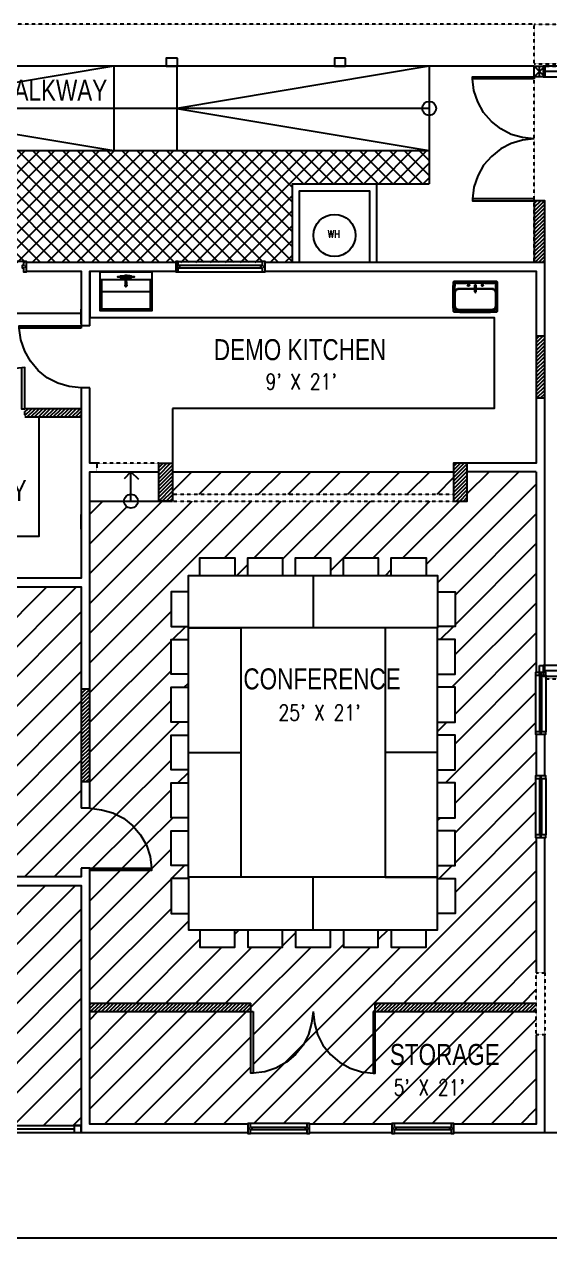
# Model space of a CAD drawing. Header units: inches. Extents: x -625442 to 34963, y -27993 to 66986.
# Drawn here: x 2699 to 2999, y 17850 to 18543 of the extents above; entities that cross this region are included whole.
import ezdxf

# ---------------------------------------------------------------- set-up
doc = ezdxf.new("R2010")
doc.units = ezdxf.units.IN
doc.header["$LTSCALE"] = 0.5
doc.header["$MEASUREMENT"] = 0
doc.linetypes.add('HIDDEN2', pattern=[0.1875, 0.125, -0.0625])
for name, color, linetype in [('0-TEXT', 30, 'Continuous'), ('A-ANNO-TEXT', 30, 'Continuous'), ('P-ABOVE', 201, 'HIDDEN2'), ('P-BELOW-LIGHT', 143, 'Continuous'), ('P-BELOW-MED', 145, 'Continuous'), ('P-CASEWORK', 140, 'Continuous'), ('P-DOOR', 51, 'Continuous'), ('P-FIXTURE', 63, 'Continuous'), ('P-FURNITURE', 201, 'Continuous'), ('P-RAILING', 60, 'Continuous'), ('P-WALL', 90, 'Continuous'), ('P-WINDOW', 213, 'Continuous')]:
    doc.layers.add(name, color=color, linetype=linetype)
doc.styles.add('1-4T', font='Zap601Rm.ttf', dxfattribs={"width": 0.8, "height": 12})
doc.styles.add('sapa notes', font='romans.shx', dxfattribs={"width": 0.8})
pattern_1 = [(45, (0, -1800), (-8.4852814, 8.4852814), [])]
pattern_2 = [(45, (0, -1800), (-1.06066017, 1.06066017), [])]

msp = doc.modelspace()

# ---------------------------------------------------------------- hatches: boundary and pattern name
at = {"layer": 'P-BELOW-LIGHT'}
h = msp.add_hatch(dxfattribs=at)
h.set_pattern_fill('ANSI37', color=256, scale=48)
h.set_pattern_definition([(45, (130.273, -1357.463), (-4.2426407, 4.2426407), []), (135, (130.273, -1357.463), (-4.2426407, -4.2426407), [])])
h.paths.add_polyline_path([(2851.69576, 18451.62307), (2929.69576, 18451.62307), (2929.69576, 18470.62307), (2426.76317, 18470.33417), (2426.76317, 18406.62307), (2589.15344, 18406.62307), (2589.15344, 18410.62307), (2594.04447, 18410.62307), (2594.04447, 18406.62307), (2851.69576, 18406.62307)])
at = {"layer": 'P-FURNITURE'}
h = msp.add_hatch(dxfattribs=at)
h.set_pattern_fill('ANSI31', color=256, scale=12)
h.set_pattern_definition(pattern_2)
h.paths.add_polyline_path([(2995.69576, 18441.80097), (2989.69576, 18441.80097), (2989.69576, 18406.62307), (2995.69576, 18406.62307)])
h.paths.add_polyline_path([(2995.69576, 18364.56022), (2990.80474, 18364.56022), (2990.80474, 18329.34481), (2995.69576, 18329.34481)])
h = msp.add_hatch(dxfattribs=at)
h.set_pattern_fill('ANSI31', color=256, scale=12)
h.set_pattern_definition(pattern_2)
h.paths.add_polyline_path([(2518.85643, 18401.73204), (2513.9654, 18401.73204), (2513.9654, 18370.42946), (2518.85643, 18370.42946)])
h.paths.add_polyline_path([(2518.85643, 18335.21405), (2513.9654, 18335.21405), (2513.9654, 18221.54654), (2594.04447, 18221.54654), (2594.04447, 18226.43756), (2518.85643, 18226.43756)])
h.paths.add_polyline_path([(2549.24873, 18323.21405), (2518.85643, 18323.21405), (2518.85643, 18318.32302), (2549.24873, 18318.32302)], flags=17)
h.paths.add_polyline_path([(2651.89343, 18323.21405), (2584.46414, 18323.21405), (2584.46414, 18318.32302), (2614.85643, 18318.32302), (2614.85643, 18226.43756), (2619.74746, 18226.43756), (2619.74746, 18318.32302), (2651.89343, 18318.32302)])
h.paths.add_polyline_path([(2731.18892, 18323.21405), (2699.04295, 18323.21405), (2699.04295, 18318.32302), (2731.18892, 18318.32302)])
h = msp.add_hatch(dxfattribs=at)
h.set_pattern_fill('ANSI31', color=256, scale=12)
h.set_pattern_definition(pattern_2)
h.paths.add_polyline_path([(2783.22947, 18292.17299), (2775.40382, 18292.17299), (2775.40382, 18270.45682), (2783.22947, 18270.45682)])
h.paths.add_polyline_path([(2951.48086, 18292.17299), (2943.65522, 18292.17299), (2943.65522, 18270.45682), (2951.48086, 18270.45682)])
h = msp.add_hatch(dxfattribs=at)
h.set_pattern_fill('ANSI31', color=256, scale=96)
h.set_pattern_definition(pattern_1)
h.paths.add_polyline_path([(2990.80474, 18287.28196), (2951.48086, 18287.28196), (2951.48086, 18270.45682), (2943.65522, 18270.45682), (2783.22947, 18270.45682), (2775.40382, 18270.45682), (2763.55689, 18270.45682, -1), (2755.55689, 18270.45682), (2736.07995, 18270.45682), (2736.07995, 18163.24547), (2736.07995, 18110.42236), (2736.07995, 18095.16235), (2742.73175, 18094.37978), (2749.18791, 18092.61901), (2755.25278, 18089.48876), (2760.5351, 18085.18465), (2765.03484, 18080.09798), (2768.36074, 18074.0331), (2770.51279, 18067.57695), (2771.29536, 18060.92515), (2771.29536, 18059.7513), (2736.07995, 18059.7513), (2736.07995, 18009.08024), (2736.07995, 17984.03412), (2828.03129, 17984.03412), (2828.03129, 17979.14309), (2829.20514, 17979.14309), (2829.20514, 17943.92768), (2835.85694, 17944.71025), (2842.3131, 17946.8623), (2848.37797, 17950.1882), (2853.46464, 17954.68794), (2857.76875, 17959.97026), (2860.89901, 17966.03513), (2862.65978, 17972.49129), (2863.44234, 17979.14309), (2864.22491, 17972.49129), (2865.98568, 17966.03513), (2869.11594, 17959.97026), (2873.42004, 17954.68794), (2878.50671, 17950.1882), (2884.57159, 17946.8623), (2891.02775, 17944.71025), (2897.67955, 17943.92768), (2897.67955, 17979.14309), (2898.85339, 17979.14309), (2898.85339, 17984.03412), (2990.80474, 17984.03412), (2990.80474, 18001.25459), (2990.80474, 18078.53285), (2990.41345, 18078.53285), (2990.41345, 18080.09798), (2990.41345, 18112.18313), (2990.41345, 18113.74826), (2990.80474, 18113.74826), (2990.80474, 18137.42084), (2990.41345, 18137.42084), (2990.41345, 18138.79033), (2990.41345, 18171.07112), (2990.41345, 18172.63625), (2990.80474, 18172.63625)])
h.paths.add_polyline_path([(2782.40895, 18218.78567), (2792.33141, 18218.78567), (2792.33141, 18228.11388), (2798.94638, 18228.11388), (2798.94638, 18238.03634), (2818.79129, 18238.03634), (2818.79129, 18228.11388), (2826.23313, 18228.11388), (2826.23313, 18238.03634), (2846.07805, 18238.03634), (2846.07805, 18228.11388), (2853.51989, 18228.11388), (2853.51989, 18238.03634), (2873.3648, 18238.03634), (2873.3648, 18228.11388), (2880.80664, 18228.11388), (2880.80664, 18238.03634), (2900.65155, 18238.03634), (2900.65155, 18228.11388), (2908.0934, 18228.11388), (2908.0934, 18238.03634), (2927.93831, 18238.03634), (2927.93831, 18228.11388), (2934.55328, 18228.11388), (2934.55328, 18218.78567), (2944.47574, 18218.78567), (2944.47574, 18198.94075), (2934.55328, 18198.94075), (2934.55328, 18198.11388), (2934.55328, 18191.49891), (2944.47574, 18191.49891), (2944.47574, 18171.654), (2934.55328, 18171.654), (2934.55328, 18164.21216), (2944.47574, 18164.21216), (2944.47574, 18144.36725), (2934.55328, 18144.36725), (2934.55328, 18136.9254), (2944.47574, 18136.9254), (2944.47574, 18117.08049), (2934.55328, 18117.08049), (2934.55328, 18109.63865), (2944.47574, 18109.63865), (2944.47574, 18089.79374), (2934.55328, 18089.79374), (2934.55328, 18082.35189), (2944.47574, 18082.35189), (2944.47574, 18062.50698), (2934.55328, 18062.50698), (2934.55328, 18055.89201), (2934.55328, 18055.06514), (2944.47574, 18055.06514), (2944.47574, 18035.22023), (2934.55328, 18035.22023), (2934.55328, 18025.89201), (2927.93831, 18025.89201), (2927.93831, 18015.96956), (2908.0934, 18015.96956), (2908.0934, 18025.89201), (2900.65155, 18025.89201), (2900.65155, 18015.96956), (2880.80664, 18015.96956), (2880.80664, 18025.89201), (2873.3648, 18025.89201), (2873.3648, 18015.96956), (2853.51989, 18015.96956), (2853.51989, 18025.89201), (2846.07805, 18025.89201), (2846.07805, 18015.96956), (2826.23313, 18015.96956), (2826.23313, 18025.89201), (2818.79129, 18025.89201), (2818.79129, 18015.96956), (2798.94638, 18015.96956), (2798.94638, 18025.89201), (2792.33141, 18025.89201), (2792.33141, 18035.22023), (2782.40895, 18035.22023), (2782.40895, 18055.06514), (2792.33141, 18055.06514), (2792.33141, 18055.89201), (2792.33141, 18062.50698), (2782.40895, 18062.50698), (2782.40895, 18082.35189), (2792.33141, 18082.35189), (2792.33141, 18089.79374), (2782.40895, 18089.79374), (2782.40895, 18109.63865), (2792.33141, 18109.63865), (2792.33141, 18117.08049), (2782.40895, 18117.08049), (2782.40895, 18136.9254), (2792.33141, 18136.9254), (2792.33141, 18144.36725), (2782.40895, 18144.36725), (2782.40895, 18164.21216), (2792.33141, 18164.21216), (2792.33141, 18171.654), (2782.40895, 18171.654), (2782.40895, 18191.49891), (2792.33141, 18191.49891), (2792.33141, 18198.11388), (2792.33141, 18198.94075), (2782.40895, 18198.94075)], flags=16)
h.paths.add_polyline_path([(2828.03129, 17979.14309), (2736.07995, 17979.14309), (2736.07995, 17914.97685), (2826.27052, 17914.97685), (2826.27052, 17915.36813), (2827.83565, 17915.36813), (2859.9208, 17915.36813), (2861.48593, 17915.36813), (2861.48593, 17914.97685), (2908.43981, 17914.97685), (2908.43981, 17915.36813), (2910.00494, 17915.36813), (2942.28573, 17915.36813), (2943.85086, 17915.36813), (2943.85086, 17914.97685), (2990.80474, 17914.97685), (2990.80474, 17965.84355), (2990.80474, 17979.14309), (2898.85339, 17979.14309), (2898.85339, 17943.92768), (2897.67955, 17943.92768), (2891.02775, 17944.71025), (2884.57159, 17946.8623), (2878.50671, 17950.1882), (2873.42004, 17954.68794), (2869.11594, 17959.97026), (2865.98568, 17966.03513), (2864.22491, 17972.49129), (2863.44234, 17979.14309), (2862.65978, 17972.49129), (2860.89901, 17966.03513), (2857.76875, 17959.97026), (2853.46464, 17954.68794), (2848.37797, 17950.1882), (2842.3131, 17946.8623), (2835.85694, 17944.71025), (2829.20514, 17943.92768), (2828.03129, 17943.92768)])
h.paths.add_polyline_path([(2943.65522, 18287.28196), (2783.22947, 18287.28196), (2783.22947, 18274.45682), (2943.65522, 18274.45682)], flags=17)
h.paths.add_polyline_path([(2907.76308, 17928.65294), (2959.3543, 17928.65294), (2959.3543, 17944.7083), (2907.76308, 17944.7083)], flags=24)
h.paths.add_polyline_path([(2904.2356, 17945.36787), (2969.54286, 17945.36787), (2969.54286, 17963.71582), (2904.2356, 17963.71582)], flags=24)
h = msp.add_hatch(dxfattribs=at)
h.set_pattern_fill('ANSI31', color=256, scale=96)
h.set_pattern_definition(pattern_1)
h.paths.add_polyline_path([(2731.18892, 18163.24547), (2731.18892, 18221.54654), (2594.04447, 18221.54654), (2518.9654, 18221.54654), (2518.9654, 18121.03412), (2607.73935, 18121.03412), (2607.73935, 18116.03412), (2607.73935, 18056.4254), (2609.30448, 18056.4254), (2676.80068, 18056.4254), (2678.36581, 18056.4254), (2678.36581, 18056.03412), (2731.18892, 18056.03412), (2731.18892, 18060.92515), (2736.07995, 18060.92515), (2771.29536, 18060.92515), (2770.51279, 18067.57695), (2768.36074, 18074.0331), (2765.03484, 18080.09798), (2760.5351, 18085.18465), (2755.25278, 18089.48876), (2749.18791, 18092.61901), (2742.73175, 18094.37978), (2736.07995, 18095.16235), (2731.18892, 18095.16235), (2731.18892, 18110.42236)])
h.paths.add_polyline_path([(2581.93873, 18132.65747), (2639.35269, 18132.65747), (2639.35269, 18148.71283), (2581.93873, 18148.71283)], flags=24)
h.paths.add_polyline_path([(2585.85648, 18149.27856), (2633.93972, 18149.27856), (2633.93972, 18167.60127), (2585.85648, 18167.60127)], flags=24)
h = msp.add_hatch(dxfattribs=at)
h.set_pattern_fill('ANSI31', color=256, scale=12)
h.set_pattern_definition(pattern_2)
h.paths.add_polyline_path([(2736.07995, 18163.24547), (2731.18892, 18163.24547), (2731.18892, 18110.42236), (2736.07995, 18110.42236)])
h.paths.add_polyline_path([(2828.03129, 17984.03412), (2736.07995, 17984.03412), (2736.07995, 17979.14309), (2828.03129, 17979.14309)])
h.paths.add_polyline_path([(2990.80474, 17984.03412), (2898.85339, 17984.03412), (2898.85339, 17979.14309), (2990.80474, 17979.14309)])
h = msp.add_hatch(dxfattribs=at)
h.set_pattern_fill('ANSI31', color=256, scale=96)
h.set_pattern_definition(pattern_1)
h.paths.add_polyline_path([(2607.64153, 18050.55617), (2607.65131, 18051.14309), (2549.14483, 18051.14309), (2549.14483, 18050.55617), (2547.5797, 18050.55617), (2515.29891, 18050.55617), (2513.73378, 18050.55617), (2513.73378, 18051.14309), (2472.75228, 18051.14309), (2472.75228, 18003.14309), (2560.83961, 18003.14309), (2560.83961, 17962.08582), (2560.83961, 17914.08582), (2731.18892, 17914.08582), (2731.18892, 18051.14309), (2678.36581, 18051.14309), (2678.36581, 18050.55617), (2678.46363, 18050.55617), (2678.46363, 18015.34076), (2677.28978, 18015.34076), (2670.63798, 18016.12332), (2664.18183, 18018.27538), (2658.11695, 18021.60127), (2653.03028, 18026.10102), (2648.72618, 18031.38333), (2645.59592, 18037.44821), (2643.83515, 18043.90437), (2643.05258, 18050.55617), (2642.27002, 18043.90437), (2640.50925, 18037.44821), (2637.37899, 18031.38333), (2633.07488, 18026.10102), (2627.98821, 18021.60127), (2621.92334, 18018.27538), (2615.46718, 18016.12332), (2608.81538, 18015.34076), (2607.64153, 18015.34076)])
h.paths.add_polyline_path([(2640.50925, 18037.44821), (2642.27002, 18043.90437), (2643.05258, 18050.55617), (2609.30448, 18050.55617), (2608.81538, 18050.55617), (2608.81538, 18015.34076), (2615.46718, 18016.12332), (2621.92334, 18018.27538), (2627.98821, 18021.60127), (2633.07488, 18026.10102), (2637.37899, 18031.38333)], flags=17)
h.paths.add_polyline_path([(2677.28978, 18050.55617), (2676.80068, 18050.55617), (2643.05258, 18050.55617), (2643.83515, 18043.90437), (2645.59592, 18037.44821), (2648.72618, 18031.38333), (2653.03028, 18026.10102), (2658.11695, 18021.60127), (2664.18183, 18018.27538), (2670.63798, 18016.12332), (2677.28978, 18015.34076)], flags=17)
h.paths.add_polyline_path([(2611.18668, 17950.17192), (2668.60063, 17950.17192), (2668.60063, 17966.22727), (2611.18668, 17966.22727)], flags=24)
h.paths.add_polyline_path([(2612.49093, 17965.96824), (2665.28693, 17965.96824), (2665.28693, 17984.31619), (2612.49093, 17984.31619)], flags=24)

# ---------------------------------------------------------------- linework, layer by layer
at = {"layer": '0-TEXT'}
msp.add_line((2929.69576, 18494.62307), (2426.76317, 18494.62307), dxfattribs=at)
for centre in [(2929.69576, 18494.62307), (2759.55689, 18270.45682)]:
    msp.add_circle(centre, 4, dxfattribs=at)
at = {"layer": 'A-ANNO-TEXT'}
for points in [[(2759.55689, 18270.45682), (2759.55689, 18287.28196), (2755.64407, 18283.1735)], [(2759.55689, 18287.28196), (2763.861, 18282.97786)]]:
    msp.add_lwpolyline(points, dxfattribs=at)
at = {"layer": 'P-ABOVE'}
for p, q in [((2989.69576, 18542.62307), (2289.43119, 18542.62307)), ((2989.69576, 18520.12307), (3450.69576, 18520.12307)), ((2989.69576, 18518.62307), (3450.69576, 18518.62307)), ((2783.22947, 18274.45682), (2943.65522, 18274.45682)), ((2783.22947, 18270.45682), (2943.65522, 18270.45682)), ((2995.69576, 18169.12307), (3450.69576, 18169.12307)), ((2996.28269, 18170.62307), (3450.69576, 18170.62307))]:
    msp.add_line(p, q, dxfattribs=at)
for points in [[(2989.69576, 18406.62307), (2989.69576, 18542.62307), (3450.69576, 18542.62307), (3450.69576, 18146.62307), (3096.69576, 18146.62307), (3096.69576, 18169.12307)], [(2699.04295, 18318.32302), (2699.04295, 18323.21405)]]:
    msp.add_lwpolyline(points, dxfattribs=at)
for points in [[(2739.99277, 18287.28196), (2775.40382, 18287.28196), (2775.40382, 18292.17299), (2739.99277, 18292.17299)], [(2995.69576, 17965.84355), (2990.80474, 17965.84355), (2990.80474, 18001.25459), (2995.69576, 18001.25459)]]:
    msp.add_lwpolyline(points, close=True, dxfattribs=at)
at = {"layer": 'P-BELOW-LIGHT'}
for p, q in [((2785.69576, 18518.62307), (2749.69576, 18518.62307)), ((2749.69576, 18518.62307), (2749.69576, 18470.62307)), ((3094.69576, 18518.62307), (2994.69576, 18518.62307)), ((2994.69576, 18512.62307), (3094.69576, 18512.62307)), ((2749.69576, 18470.62307), (2785.69576, 18470.62307)), ((2899.69576, 18451.62307), (2929.69576, 18451.62307)), ((3094.69576, 18176.62307), (2994.69576, 18176.62307)), ((2994.69576, 18170.62307), (3094.69576, 18170.62307)), ((2472.75228, 17850.08582), (3593.69576, 17850.08582))]:
    msp.add_line(p, q, dxfattribs=at)
for points in [[(2749.69576, 18518.62307), (2605.69576, 18518.62307), (2605.69576, 18470.62307), (2749.69576, 18470.62307)], [(2749.69576, 18518.62307), (2605.69576, 18494.62307), (2749.69576, 18470.62307)], [(2929.69576, 18518.62307), (2785.69576, 18518.62307), (2785.69576, 18470.62307), (2929.69576, 18470.62307)], [(2929.69576, 18518.62307), (2785.69576, 18494.62307), (2929.69576, 18470.62307)], [(2989.69576, 18518.62307), (2929.69576, 18518.62307), (2929.69576, 18451.62307)], [(2698.32121, 18407.20999), (2698.32121, 18404.8623), (2697.53864, 18404.8623), (2697.53864, 18403.68845), (2698.32121, 18403.68845), (2698.32121, 18401.34076), (2699.88634, 18401.34076), (2699.88634, 18407.20999), (2698.32121, 18407.20999), (2666.23606, 18407.20999)], [(2699.10377, 18404.8623), (2699.10377, 18403.68845)], [(2786.55537, 18401.34076), (2786.55537, 18403.68845), (2787.33793, 18403.68845), (2787.33793, 18404.8623), (2786.55537, 18404.8623), (2786.55537, 18407.20999), (2785.18588, 18407.20999), (2785.18588, 18401.34076), (2786.55537, 18401.34076), (2834.48745, 18401.34076)], [(2785.96845, 18403.68845), (2785.96845, 18404.8623)], [(2786.55537, 18407.20999), (2834.48745, 18407.20999)], [(2835.27002, 18404.8623), (2835.27002, 18403.68845)], [(2751.92688, 18398.40614), (2751.92688, 18398.40614)], [(2731.18892, 18371.6033), (2731.18892, 18380.01587)], [(2731.18892, 18254.41425), (2731.18892, 18262.82682)], [(2990.41345, 18171.07112), (2992.76115, 18171.07112), (2992.76115, 18170.28855), (2993.93499, 18170.28855), (2993.93499, 18171.07112), (2996.28269, 18171.07112), (2996.28269, 18172.63625), (2990.41345, 18172.63625), (2990.41345, 18171.07112), (2990.41345, 18138.79033)], [(2992.76115, 18171.85368), (2993.93499, 18171.85368)], [(2995.69576, 17910.08582), (3533.69576, 17910.08582), (3533.69576, 18170.62307)], [(2996.28269, 18171.07112), (2996.28269, 18138.79033)], [(2993.93499, 18138.00776), (2992.76115, 18138.00776)], [(2990.41345, 18112.18313), (2992.76115, 18112.18313), (2992.76115, 18111.59621), (2993.93499, 18111.59621), (2993.93499, 18112.18313), (2996.28269, 18112.18313), (2996.28269, 18113.74826), (2990.41345, 18113.74826), (2990.41345, 18112.18313), (2990.41345, 18080.09798)], [(2992.76115, 18112.96569), (2993.93499, 18112.96569)], [(2996.28269, 18112.18313), (2996.28269, 18080.09798)], [(2993.93499, 18079.31542), (2992.76115, 18079.31542)], [(2827.05309, 17911.84659), (2827.05309, 17913.02043)], [(2859.9208, 17915.36813), (2859.9208, 17913.02043), (2859.13824, 17913.02043), (2859.13824, 17911.84659), (2859.9208, 17911.84659), (2859.9208, 17909.49889), (2861.48593, 17909.49889), (2861.48593, 17915.36813), (2859.9208, 17915.36813), (2827.83565, 17915.36813)], [(2859.9208, 17909.49889), (2827.83565, 17909.49889)], [(2860.70337, 17913.02043), (2860.70337, 17911.84659)], [(2909.22237, 17911.84659), (2909.22237, 17913.02043)], [(2942.28573, 17915.36813), (2942.28573, 17913.02043), (2941.50316, 17913.02043), (2941.50316, 17911.84659), (2942.28573, 17911.84659), (2942.28573, 17909.49889), (2943.85086, 17909.49889), (2943.85086, 17915.36813), (2942.28573, 17915.36813), (2910.00494, 17915.36813)], [(2942.28573, 17909.49889), (2910.00494, 17909.49889)], [(2943.06829, 17913.02043), (2943.06829, 17911.84659)]]:
    msp.add_lwpolyline(points, dxfattribs=at)
for points in [[(2834.48745, 18403.68845), (2834.48745, 18401.34076), (2836.05258, 18401.34076), (2836.05258, 18407.20999), (2834.48745, 18407.20999), (2834.48745, 18404.8623), (2833.70489, 18404.8623), (2833.70489, 18403.68845)], [(2752.31817, 18398.40614), (2752.12253, 18398.40614), (2751.92688, 18398.40614), (2752.12253, 18398.40614)], [(2753.8833, 18398.79742), (2753.49201, 18398.79742), (2753.49201, 18398.40614), (2753.49201, 18398.01486), (2753.8833, 18398.01486), (2753.8833, 18398.40614), (2753.68766, 18398.40614), (2753.49201, 18398.40614), (2753.10073, 18398.40614), (2752.90509, 18398.40614), (2752.51381, 18398.40614), (2752.31817, 18398.40614), (2752.51381, 18398.40614), (2752.90509, 18398.40614), (2753.10073, 18398.40614), (2753.49201, 18398.40614), (2753.68766, 18398.40614), (2753.8833, 18398.40614)], [(2992.76115, 18138.79033), (2990.41345, 18138.79033), (2990.41345, 18137.42084), (2996.28269, 18137.42084), (2996.28269, 18138.79033), (2993.93499, 18138.79033), (2993.93499, 18139.57289), (2992.76115, 18139.57289)], [(2992.76115, 18080.09798), (2990.41345, 18080.09798), (2990.41345, 18078.53285), (2996.28269, 18078.53285), (2996.28269, 18080.09798), (2993.93499, 18080.09798), (2993.93499, 18080.88055), (2992.76115, 18080.88055)], [(2827.83565, 17913.02043), (2827.83565, 17915.36813), (2826.27052, 17915.36813), (2826.27052, 17909.49889), (2827.83565, 17909.49889), (2827.83565, 17911.84659), (2828.61822, 17911.84659), (2828.61822, 17913.02043)], [(2910.00494, 17913.02043), (2910.00494, 17915.36813), (2908.43981, 17915.36813), (2908.43981, 17909.49889), (2910.00494, 17909.49889), (2910.00494, 17911.84659), (2910.7875, 17911.84659), (2910.7875, 17913.02043)]]:
    msp.add_lwpolyline(points, close=True, dxfattribs=at)
at = {"layer": 'P-BELOW-MED'}
for p, q in [((2989.69576, 18518.62307), (2995.69576, 18512.62307)), ((2995.69576, 18518.62307), (2989.69576, 18512.62307)), ((2526.83961, 17914.08582), (2731.18892, 17914.08582)), ((2526.83961, 17910.08582), (2731.18892, 17910.08582))]:
    msp.add_line(p, q, dxfattribs=at)
for points in [[(2739.99277, 18287.28196), (2775.40382, 18287.28196)], [(2736.07995, 18270.45682), (2783.22947, 18270.45682)]]:
    msp.add_lwpolyline(points, dxfattribs=at)
at = {"layer": 'P-CASEWORK'}
for p, q in [((2597.9573, 18377.73204), (2731.18892, 18377.73204)), ((2783.22947, 18323.28196), (2783.22947, 18292.17299)), ((2783.22947, 18287.28196), (2943.65522, 18287.28196))]:
    msp.add_line(p, q, dxfattribs=at)
for points in [[(2736.07995, 18401.73204), (2736.07995, 18375.32048), (2966.80474, 18375.32048), (2966.80474, 18323.28196), (2783.22947, 18323.28196)], [(2643.74746, 18318.32302), (2643.74746, 18250.43756), (2707.18892, 18250.43756), (2707.18892, 18318.32302)]]:
    msp.add_lwpolyline(points, dxfattribs=at)
at = {"layer": 'P-DOOR'}
for points in [[(2989.69576, 18511.44922), (2954.48036, 18511.44922), (2954.48036, 18512.62307), (2989.69576, 18512.62307)], [(2989.69576, 18442.97482), (2954.48036, 18442.97482), (2954.48036, 18441.80097), (2989.69576, 18441.80097)], [(2731.18892, 18369.25561), (2695.77787, 18369.25561), (2695.77787, 18370.42946), (2731.18892, 18370.42946)], [(2736.07995, 18060.92515), (2771.29536, 18060.92515), (2771.29536, 18059.7513), (2736.07995, 18059.7513)], [(2829.20514, 17979.14309), (2829.20514, 17943.92768), (2828.03129, 17943.92768), (2828.03129, 17979.14309)], [(2897.67955, 17979.14309), (2897.67955, 17943.92768), (2898.85339, 17943.92768), (2898.85339, 17979.14309)]]:
    msp.add_lwpolyline(points, close=True, dxfattribs=at)
for points in [[(2989.69576, 18477.21202), (2983.04397, 18477.99458), (2976.58781, 18479.75535), (2970.52293, 18482.88561), (2965.24062, 18487.18972), (2960.74087, 18492.27639), (2957.41497, 18498.34126), (2955.26292, 18504.79742), (2954.48036, 18511.44922)], [(2989.69576, 18477.21202), (2983.04397, 18476.42946), (2976.58781, 18474.66868), (2970.52293, 18471.53843), (2965.24062, 18467.23432), (2960.74087, 18462.14765), (2957.41497, 18456.08278), (2955.26292, 18449.62662), (2954.48036, 18442.97482)], [(2731.18892, 18335.21405), (2724.34148, 18335.80097), (2717.88532, 18337.75738), (2711.82045, 18340.88764), (2706.53814, 18344.99611), (2702.23403, 18350.27842), (2698.90813, 18356.14765), (2696.75608, 18362.60381), (2695.77787, 18369.25561)], [(2697.08654, 18346.69099), (2697.08654, 18323.21405), (2699.04295, 18323.21405), (2699.04295, 18346.69099), (2693.76064, 18346.10406), (2688.67397, 18344.34329), (2684.36986, 18341.60432), (2680.65268, 18337.88713), (2677.71807, 18333.38739), (2675.9573, 18328.49636), (2675.37037, 18323.21405), (2674.78345, 18328.49636), (2673.02268, 18333.38739), (2670.2837, 18337.88713), (2666.56652, 18341.60432), (2662.06677, 18344.34329), (2657.17574, 18346.10406), (2651.89343, 18346.69099)], [(2736.07995, 18095.16235), (2742.73175, 18094.37978), (2749.18791, 18092.61901), (2755.25278, 18089.48876), (2760.5351, 18085.18465), (2765.03484, 18080.09798), (2768.36074, 18074.0331), (2770.51279, 18067.57695), (2771.29536, 18060.92515)], [(2863.44234, 17979.14309), (2862.65978, 17972.49129), (2860.89901, 17966.03513), (2857.76875, 17959.97026), (2853.46464, 17954.68794), (2848.37797, 17950.1882), (2842.3131, 17946.8623), (2835.85694, 17944.71025), (2829.20514, 17943.92768)], [(2863.44234, 17979.14309), (2864.22491, 17972.49129), (2865.98568, 17966.03513), (2869.11594, 17959.97026), (2873.42004, 17954.68794), (2878.50671, 17950.1882), (2884.57159, 17946.8623), (2891.02775, 17944.71025), (2897.67955, 17943.92768)]]:
    msp.add_lwpolyline(points, dxfattribs=at)
at = {"layer": 'P-FIXTURE'}
for points in [[(2741.94919, 18401.34076), (2771.491, 18401.34076), (2771.491, 18396.84101), (2771.491, 18379.03767), (2741.94919, 18379.03767), (2741.94919, 18396.84101)], [(2753.8833, 18398.60178), (2754.27458, 18398.60178)], [(2754.47022, 18398.60178), (2754.27458, 18398.60178)], [(2754.47022, 18398.40614), (2754.27458, 18398.40614)], [(2754.47022, 18398.2105), (2754.27458, 18398.2105), (2754.47022, 18398.2105), (2754.27458, 18398.2105)], [(2756.23099, 18398.79742), (2756.23099, 18398.60178), (2756.23099, 18398.40614), (2756.23099, 18398.2105), (2756.42663, 18398.01486), (2756.23099, 18398.01486), (2756.42663, 18397.81922), (2754.47022, 18397.81922), (2754.47022, 18398.01486), (2754.47022, 18398.2105), (2754.47022, 18398.40614), (2754.47022, 18398.60178), (2754.47022, 18398.79742), (2754.47022, 18398.99306), (2756.42663, 18398.99306), (2756.42663, 18398.79742), (2756.62227, 18398.79742), (2756.62227, 18398.99306), (2756.42663, 18398.99306)], [(2756.23099, 18398.79742), (2754.47022, 18398.79742)], [(2757.01355, 18397.81922), (2758.96997, 18397.81922)], [(2757.2092, 18398.60178), (2758.96997, 18398.60178)], [(2758.96997, 18398.60178), (2759.16561, 18398.60178), (2758.96997, 18398.60178), (2759.16561, 18398.60178)], [(2758.96997, 18398.40614), (2759.16561, 18398.40614)], [(2758.96997, 18398.2105), (2759.16561, 18398.2105)], [(2759.16561, 18398.60178), (2759.55689, 18398.60178)], [(2759.55689, 18398.2105), (2759.16561, 18398.2105)], [(2759.94817, 18398.40614), (2759.94817, 18398.79742), (2759.55689, 18398.79742), (2759.55689, 18398.40614), (2759.75253, 18398.40614), (2759.94817, 18398.40614), (2760.14381, 18398.40614), (2760.5351, 18398.40614), (2760.92638, 18398.40614), (2761.12202, 18398.40614), (2760.92638, 18398.40614), (2760.5351, 18398.40614), (2760.14381, 18398.40614), (2759.94817, 18398.40614), (2759.75253, 18398.40614), (2759.55689, 18398.40614), (2759.55689, 18398.01486), (2759.94817, 18398.01486)], [(2761.31766, 18398.40614), (2761.5133, 18398.40614), (2761.31766, 18398.40614), (2761.12202, 18398.40614), (2761.31766, 18398.40614), (2761.5133, 18398.40614)], [(2967.71908, 18380.21151), (2967.71908, 18382.16792), (2967.71908, 18391.94998), (2967.71908, 18393.90639), (2967.52344, 18394.68896), (2966.74087, 18394.8846), (2961.45856, 18394.8846), (2964.78446, 18394.8846), (2966.74087, 18394.8846), (2961.45856, 18394.8846), (2950.6983, 18394.8846), (2945.22035, 18394.8846), (2947.17676, 18394.8846), (2950.6983, 18394.8846), (2945.22035, 18394.8846), (2944.63342, 18394.68896), (2944.43778, 18393.90639), (2944.24214, 18391.94998), (2944.24214, 18382.16792), (2944.43778, 18380.21151), (2944.63342, 18379.62459), (2945.22035, 18379.42895), (2947.17676, 18379.23331), (2964.78446, 18379.23331), (2966.74087, 18379.42895), (2967.52344, 18379.62459)], [(2951.6765, 18393.71075), (2952.06779, 18393.31947), (2952.65471, 18393.71075), (2952.06779, 18394.29768)], [(2951.6765, 18393.90639), (2951.87215, 18394.10204), (2952.06779, 18394.29768), (2952.45907, 18394.10204), (2952.65471, 18393.90639), (2952.65471, 18393.71075), (2952.65471, 18393.51511), (2952.45907, 18393.31947), (2952.65471, 18393.51511), (2952.65471, 18393.71075), (2952.65471, 18393.90639), (2952.45907, 18394.10204), (2952.06779, 18394.29768), (2951.87215, 18394.10204), (2951.6765, 18393.90639), (2951.87215, 18394.10204)], [(2952.06779, 18394.29768), (2952.26343, 18394.29768)], [(2952.45907, 18394.10204), (2952.65471, 18393.90639)], [(2960.48036, 18393.71075), (2959.89343, 18394.29768), (2959.50215, 18393.71075), (2959.89343, 18393.31947)], [(2960.48036, 18393.71075), (2960.28472, 18394.10204), (2959.69779, 18394.10204), (2959.50215, 18393.90639), (2959.50215, 18393.71075), (2959.50215, 18393.51511), (2959.69779, 18393.31947), (2959.89343, 18393.31947), (2960.28472, 18393.31947), (2960.48036, 18393.51511)], [(2959.50215, 18393.90639), (2959.69779, 18394.10204)], [(2960.48036, 18393.71075), (2960.28472, 18394.10204), (2959.69779, 18394.10204), (2959.50215, 18393.90639), (2959.50215, 18393.71075), (2959.50215, 18393.51511), (2959.69779, 18393.31947), (2959.89343, 18393.31947), (2960.28472, 18393.31947), (2960.48036, 18393.51511)], [(2959.89343, 18394.29768), (2960.08907, 18394.29768)], [(2960.28472, 18394.10204), (2960.48036, 18393.90639)], [(2756.42663, 18393.31947), (2756.42663, 18393.51511), (2756.42663, 18393.71075)], [(2756.81791, 18392.92819), (2756.81791, 18393.12383)], [(2952.06779, 18393.31947), (2951.87215, 18393.31947), (2951.6765, 18393.71075), (2951.87215, 18393.31947)], [(2952.06779, 18393.31947), (2951.87215, 18393.31947), (2951.6765, 18393.71075), (2951.87215, 18393.31947)], [(2952.65471, 18393.71075), (2952.65471, 18393.51511), (2952.45907, 18393.31947), (2952.65471, 18393.51511)], [(2959.89343, 18393.31947), (2959.69779, 18393.31947)], [(2960.28472, 18393.31947), (2960.08907, 18393.31947)], [(2960.48036, 18393.71075), (2960.48036, 18393.51511)]]:
    msp.add_lwpolyline(points, close=True, dxfattribs=at)
for points in [[(2756.42663, 18396.84101), (2741.94919, 18396.84101)], [(2770.51279, 18396.84101), (2770.51279, 18380.01587), (2742.92739, 18380.01587), (2742.92739, 18396.84101)], [(2751.92688, 18398.40614), (2753.8833, 18398.40614)], [(2754.27458, 18398.40614), (2753.8833, 18398.40614), (2754.27458, 18398.40614), (2754.27458, 18398.60178), (2754.27458, 18398.79742), (2753.8833, 18398.79742), (2754.27458, 18398.79742), (2753.49201, 18398.79742)], [(2753.49201, 18398.01486), (2754.27458, 18398.01486), (2753.8833, 18398.01486), (2754.27458, 18398.01486), (2754.27458, 18398.2105), (2754.27458, 18398.40614), (2754.47022, 18398.40614), (2756.03535, 18398.40614), (2756.23099, 18398.40614)], [(2754.27458, 18398.2105), (2753.8833, 18398.2105)], [(2754.27458, 18398.2105), (2753.8833, 18398.2105), (2754.27458, 18398.2105)], [(2754.47022, 18398.60178), (2754.27458, 18398.60178), (2754.47022, 18398.60178)], [(2754.27458, 18398.60178), (2754.47022, 18398.60178), (2754.27458, 18398.60178)], [(2754.47022, 18398.2105), (2754.27458, 18398.2105), (2754.47022, 18398.2105)], [(2754.47022, 18398.99306), (2756.42663, 18398.99306)], [(2756.23099, 18398.60178), (2754.47022, 18398.60178), (2756.03535, 18398.60178), (2756.23099, 18398.60178), (2756.42663, 18398.79742), (2756.23099, 18398.79742), (2756.03535, 18398.60178), (2756.03535, 18398.40614), (2756.03535, 18398.2105), (2756.23099, 18398.01486), (2756.23099, 18398.2105), (2754.47022, 18398.2105), (2756.03535, 18398.2105), (2756.23099, 18398.2105), (2756.03535, 18398.2105)], [(2756.42663, 18397.62358), (2756.23099, 18397.62358), (2756.23099, 18397.81922), (2754.47022, 18397.81922), (2756.42663, 18397.81922), (2756.42663, 18398.40614), (2756.42663, 18398.01486), (2756.62227, 18398.01486), (2756.62227, 18397.23229), (2756.62227, 18397.42793), (2756.62227, 18396.44973), (2756.81791, 18396.44973), (2756.81791, 18395.66716), (2757.01355, 18395.66716), (2757.01355, 18394.8846), (2757.01355, 18395.66716), (2757.01355, 18396.44973), (2756.81791, 18396.44973), (2756.81791, 18397.23229), (2756.62227, 18397.42793), (2756.62227, 18398.01486), (2756.62227, 18398.40614), (2756.42663, 18398.40614), (2756.42663, 18398.60178)], [(2754.47022, 18398.01486), (2756.23099, 18398.01486)], [(2755.83971, 18398.99306), (2756.03535, 18399.18871), (2756.23099, 18399.38435), (2756.42663, 18399.38435), (2756.62227, 18399.38435), (2757.01355, 18399.38435), (2757.2092, 18399.38435), (2757.40484, 18399.18871), (2757.60048, 18398.99306)], [(2756.42663, 18397.42793), (2756.23099, 18397.42793), (2756.03535, 18397.62358), (2755.83971, 18397.81922)], [(2756.03535, 18398.40614), (2756.03535, 18398.60178), (2756.03535, 18398.40614)], [(2756.23099, 18398.99306), (2756.42663, 18399.18871), (2756.62227, 18399.18871), (2756.81791, 18399.18871), (2757.01355, 18398.99306), (2757.2092, 18398.99306)], [(2756.23099, 18398.79742), (2756.23099, 18398.79742)], [(2756.23099, 18398.60178), (2756.23099, 18398.60178)], [(2756.42663, 18397.23229), (2756.42663, 18397.81922), (2756.42663, 18398.01486), (2756.42663, 18397.23229), (2756.62227, 18397.23229), (2756.62227, 18396.44973), (2756.62227, 18395.66716), (2756.81791, 18395.66716), (2756.81791, 18394.8846), (2757.01355, 18394.8846), (2757.01355, 18394.10204), (2757.01355, 18393.71075), (2757.2092, 18393.71075), (2757.2092, 18393.51511), (2757.2092, 18393.31947), (2757.01355, 18393.31947), (2757.01355, 18393.12383), (2756.81791, 18393.12383), (2756.62227, 18393.12383), (2756.42663, 18393.12383), (2756.23099, 18393.31947), (2756.23099, 18393.12383), (2756.42663, 18393.12383), (2756.42663, 18392.92819), (2756.62227, 18392.92819), (2756.81791, 18392.92819), (2757.01355, 18393.12383), (2757.2092, 18393.31947), (2757.2092, 18393.51511), (2757.2092, 18393.31947)], [(2756.23099, 18398.01486), (2756.23099, 18397.81922), (2756.23099, 18398.01486)], [(2756.23099, 18393.71075), (2756.23099, 18393.51511), (2756.23099, 18393.31947), (2756.23099, 18393.51511), (2756.23099, 18393.71075), (2756.42663, 18393.71075), (2756.42663, 18394.10204), (2756.42663, 18393.51511), (2756.62227, 18393.51511), (2756.62227, 18393.31947)], [(2756.42663, 18398.99306), (2756.62227, 18398.99306), (2756.42663, 18398.99306)], [(2756.42663, 18398.2105), (2756.42663, 18398.40614), (2756.42663, 18398.60178), (2756.62227, 18398.60178), (2756.81791, 18398.60178), (2757.01355, 18398.60178), (2757.01355, 18398.40614), (2757.01355, 18398.2105), (2756.81791, 18398.01486), (2756.62227, 18398.01486), (2756.42663, 18398.2105), (2756.42663, 18398.40614), (2756.42663, 18398.60178), (2756.42663, 18398.40614), (2756.42663, 18398.2105), (2756.42663, 18397.81922), (2756.42663, 18397.23229), (2756.42663, 18396.44973), (2756.42663, 18395.66716), (2756.42663, 18394.8846), (2756.42663, 18394.29768), (2756.42663, 18393.71075), (2756.42663, 18393.51511)], [(2756.42663, 18396.44973), (2756.42663, 18397.23229), (2756.42663, 18396.44973), (2756.62227, 18396.44973), (2756.62227, 18395.66716), (2756.62227, 18394.68896), (2756.81791, 18394.8846), (2756.81791, 18394.10204), (2757.01355, 18394.10204), (2757.01355, 18393.51511), (2757.01355, 18393.71075), (2757.01355, 18393.31947), (2757.01355, 18393.12383)], [(2757.01355, 18393.31947), (2757.01355, 18393.51511), (2756.81791, 18393.51511), (2756.81791, 18394.10204), (2756.62227, 18394.10204), (2756.62227, 18394.68896), (2756.62227, 18394.8846), (2756.62227, 18395.66716), (2756.42663, 18395.66716), (2756.42663, 18396.44973), (2756.42663, 18395.66716)], [(2756.81791, 18393.31947), (2756.81791, 18393.51511), (2756.62227, 18393.51511), (2756.62227, 18394.10204), (2756.62227, 18394.8846), (2756.42663, 18394.8846), (2756.42663, 18395.66716), (2756.42663, 18394.8846)], [(2756.62227, 18393.12383), (2756.62227, 18393.51511), (2756.62227, 18394.10204), (2756.42663, 18394.10204), (2756.42663, 18394.8846), (2756.42663, 18394.10204), (2756.42663, 18394.29768)], [(2757.2092, 18398.2105), (2758.96997, 18398.2105), (2757.2092, 18398.2105), (2757.2092, 18398.01486), (2757.01355, 18398.01486), (2757.2092, 18398.2105), (2757.2092, 18398.40614), (2757.2092, 18398.60178), (2757.01355, 18398.79742), (2756.81791, 18398.79742), (2756.62227, 18398.79742), (2756.62227, 18398.99306), (2756.81791, 18398.99306), (2757.01355, 18398.99306), (2757.2092, 18398.79742), (2757.2092, 18398.60178), (2757.40484, 18398.40614), (2757.2092, 18398.2105), (2757.2092, 18398.01486), (2757.01355, 18397.81922), (2758.96997, 18397.81922), (2758.96997, 18398.01486), (2758.96997, 18398.2105), (2758.96997, 18398.40614), (2758.96997, 18398.60178), (2758.96997, 18398.79742), (2758.96997, 18398.99306), (2757.01355, 18398.99306), (2758.96997, 18398.99306)], [(2757.01355, 18395.66716), (2757.01355, 18396.44973), (2757.01355, 18397.23229), (2756.81791, 18397.23229), (2756.81791, 18398.01486), (2756.62227, 18398.01486), (2756.62227, 18398.60178), (2756.62227, 18398.40614), (2756.62227, 18398.60178), (2756.81791, 18398.40614), (2756.81791, 18398.01486), (2757.01355, 18398.01486), (2757.01355, 18397.23229), (2757.01355, 18396.44973)], [(2756.81791, 18398.99306), (2756.81791, 18398.99306)], [(2756.81791, 18398.99306), (2756.81791, 18398.79742)], [(2756.81791, 18398.60178), (2756.81791, 18398.40614), (2757.01355, 18398.40614), (2757.01355, 18398.01486), (2757.01355, 18397.81922), (2757.01355, 18397.23229)], [(2757.01355, 18398.99306), (2757.01355, 18398.99306)], [(2757.01355, 18398.79742), (2758.96997, 18398.79742), (2757.2092, 18398.79742), (2757.01355, 18398.79742), (2757.01355, 18398.99306)], [(2757.2092, 18398.79742), (2757.01355, 18398.79742), (2757.2092, 18398.79742)], [(2757.01355, 18393.51511), (2757.01355, 18393.71075), (2757.01355, 18394.29768), (2757.01355, 18394.8846), (2757.01355, 18395.66716), (2757.01355, 18396.44973), (2757.01355, 18397.23229), (2757.01355, 18397.81922), (2757.01355, 18398.2105), (2757.01355, 18398.40614), (2757.01355, 18398.60178), (2757.01355, 18398.40614), (2757.01355, 18398.2105)], [(2757.01355, 18398.60178), (2757.01355, 18398.40614), (2757.01355, 18397.81922)], [(2757.01355, 18397.81922), (2757.01355, 18397.81922)], [(2757.2092, 18397.81922), (2757.01355, 18397.62358)], [(2757.60048, 18397.81922), (2757.40484, 18397.62358), (2757.2092, 18397.42793), (2757.01355, 18397.42793)], [(2771.491, 18396.84101), (2757.01355, 18396.84101)], [(2757.01355, 18394.8846), (2757.01355, 18394.10204), (2757.01355, 18394.29768)], [(2757.2092, 18398.60178), (2757.2092, 18398.79742), (2757.2092, 18398.60178)], [(2759.94817, 18398.79742), (2759.16561, 18398.79742), (2759.55689, 18398.79742), (2759.16561, 18398.79742), (2759.16561, 18398.60178), (2759.16561, 18398.40614), (2758.96997, 18398.40614), (2757.40484, 18398.40614), (2757.2092, 18398.40614), (2757.40484, 18398.40614), (2757.2092, 18398.40614)], [(2757.2092, 18398.60178), (2757.2092, 18398.60178)], [(2757.2092, 18398.2105), (2757.2092, 18398.2105)], [(2757.2092, 18398.01486), (2757.2092, 18398.2105), (2757.2092, 18398.01486)], [(2758.96997, 18398.01486), (2757.2092, 18398.01486)], [(2758.96997, 18398.60178), (2759.16561, 18398.60178), (2758.96997, 18398.60178)], [(2758.96997, 18398.2105), (2759.16561, 18398.2105), (2758.96997, 18398.2105)], [(2759.16561, 18398.2105), (2758.96997, 18398.2105), (2759.16561, 18398.2105)], [(2759.16561, 18398.40614), (2759.55689, 18398.40614), (2759.16561, 18398.40614), (2759.16561, 18398.2105), (2759.16561, 18398.01486), (2759.55689, 18398.01486), (2759.16561, 18398.01486), (2759.94817, 18398.01486)], [(2759.16561, 18398.2105), (2759.55689, 18398.2105)], [(2761.31766, 18398.40614), (2759.55689, 18398.40614)], [(2759.75253, 18398.40614), (2760.92638, 18398.40614)], [(2761.12202, 18398.40614), (2761.12202, 18398.40614)], [(2761.5133, 18398.40614), (2761.5133, 18398.40614)], [(2947.17676, 18395.86281), (2943.85086, 18395.86281), (2943.65522, 18395.66716), (2943.45958, 18395.47152), (2943.26393, 18391.94998), (2943.45958, 18391.94998), (2943.45958, 18382.36357)], [(2964.78446, 18395.86281), (2947.17676, 18395.86281), (2947.17676, 18395.66716), (2943.85086, 18395.66716), (2943.65522, 18395.47152), (2943.45958, 18391.94998)], [(2968.69729, 18391.94998), (2968.69729, 18395.47152), (2968.50164, 18395.66716), (2968.306, 18395.86281), (2964.78446, 18395.86281), (2964.78446, 18395.66716), (2947.17676, 18395.66716)], [(2955.78497, 18394.29768), (2955.58933, 18394.10204)], [(2955.58933, 18393.90639), (2955.58933, 18393.71075), (2955.58933, 18393.51511), (2955.58933, 18393.31947), (2955.58933, 18393.12383), (2955.58933, 18392.92819), (2955.58933, 18392.73255), (2955.58933, 18392.53691), (2955.58933, 18392.34126), (2955.58933, 18392.14562), (2955.58933, 18391.94998), (2955.58933, 18391.75434), (2955.58933, 18391.5587), (2955.58933, 18391.36306), (2955.58933, 18391.16742), (2955.58933, 18390.97178), (2955.58933, 18390.77614), (2955.58933, 18390.58049), (2955.58933, 18390.38485), (2955.58933, 18390.18921), (2955.58933, 18389.99357)], [(2956.17625, 18394.49332), (2955.98061, 18394.49332)], [(2955.98061, 18394.49332), (2955.98061, 18394.49332)], [(2956.56753, 18394.10204), (2956.37189, 18394.29768)], [(2956.56753, 18389.99357), (2956.56753, 18390.18921), (2956.56753, 18390.38485), (2956.56753, 18390.58049), (2956.56753, 18390.77614), (2956.56753, 18390.97178), (2956.56753, 18391.16742), (2956.56753, 18391.36306), (2956.56753, 18391.5587), (2956.56753, 18391.75434), (2956.56753, 18391.94998), (2956.56753, 18392.14562), (2956.56753, 18392.34126), (2956.56753, 18392.53691), (2956.56753, 18392.73255), (2956.56753, 18392.92819), (2956.56753, 18393.12383), (2956.56753, 18393.31947), (2956.56753, 18393.51511), (2956.56753, 18393.71075), (2956.56753, 18393.90639)], [(2968.69729, 18382.16792), (2968.69729, 18391.94998), (2968.50164, 18391.94998), (2968.50164, 18395.47152), (2968.306, 18395.66716), (2964.78446, 18395.66716)], [(2742.92739, 18390.18921), (2770.51279, 18390.18921)], [(2756.23099, 18393.51511), (2756.23099, 18393.31947), (2756.23099, 18393.12383)], [(2756.42663, 18393.31947), (2756.42663, 18393.31947)], [(2756.42663, 18393.31947), (2756.42663, 18393.31947)], [(2756.42663, 18393.12383), (2756.42663, 18392.92819)], [(2756.42663, 18393.12383), (2756.42663, 18393.12383)], [(2756.62227, 18393.12383), (2756.62227, 18392.92819), (2756.62227, 18393.12383)], [(2757.01355, 18393.31947), (2757.01355, 18393.31947)], [(2757.2092, 18393.51511), (2757.2092, 18393.71075)], [(2757.2092, 18393.31947), (2757.2092, 18393.31947)], [(2943.26393, 18391.94998), (2943.26393, 18382.16792), (2943.45958, 18382.36357), (2943.65522, 18378.84203), (2943.85086, 18378.64638), (2947.17676, 18378.45074)], [(2944.63342, 18390.18921), (2944.43778, 18389.99357), (2944.43778, 18389.60229), (2945.02471, 18390.97178), (2946.58983, 18391.5587), (2946.19855, 18391.5587), (2945.80727, 18391.5587)], [(2946.58983, 18391.5587), (2945.02471, 18390.97178), (2944.43778, 18389.60229)], [(2944.43778, 18389.60229), (2944.43778, 18381.77664), (2944.43778, 18389.60229)], [(2945.61163, 18391.36306), (2945.02471, 18390.97178), (2944.63342, 18390.38485)], [(2955.58933, 18391.5587), (2946.58983, 18391.5587), (2955.58933, 18391.5587)], [(2955.58933, 18389.79793), (2955.78497, 18389.60229)], [(2955.98061, 18389.60229), (2955.98061, 18389.60229)], [(2955.98061, 18389.60229), (2956.17625, 18389.60229)], [(2956.37189, 18389.60229), (2956.56753, 18389.79793)], [(2965.56703, 18391.5587), (2956.56753, 18391.5587), (2965.56703, 18391.5587)], [(2964.78446, 18378.2551), (2968.306, 18378.45074), (2968.50164, 18378.64638), (2968.69729, 18378.84203), (2968.69729, 18382.16792), (2968.50164, 18382.36357), (2968.50164, 18391.94998)], [(2966.34959, 18391.5587), (2965.95831, 18391.5587), (2965.56703, 18391.5587), (2967.13216, 18390.97178), (2967.71908, 18389.60229), (2967.71908, 18389.99357), (2967.52344, 18390.18921)], [(2967.71908, 18389.60229), (2967.13216, 18390.97178), (2965.56703, 18391.5587)], [(2967.52344, 18390.38485), (2967.13216, 18390.97178), (2966.54523, 18391.36306)], [(2967.71908, 18381.77664), (2967.71908, 18389.60229), (2967.71908, 18381.77664)], [(2943.26393, 18382.16792), (2943.45958, 18378.84203), (2943.65522, 18378.64638), (2943.85086, 18378.45074), (2947.17676, 18378.2551), (2947.17676, 18378.45074), (2964.78446, 18378.45074)], [(2945.80727, 18379.82023), (2946.19855, 18379.62459), (2946.58983, 18379.62459), (2945.02471, 18380.21151), (2944.43778, 18381.77664), (2944.43778, 18381.38536), (2944.63342, 18380.99408)], [(2944.43778, 18381.77664), (2945.02471, 18380.21151), (2946.58983, 18379.62459)], [(2944.63342, 18380.79844), (2945.02471, 18380.21151), (2945.61163, 18379.82023)], [(2947.17676, 18378.2551), (2964.78446, 18378.2551), (2964.78446, 18378.45074), (2968.306, 18378.64638), (2968.50164, 18378.84203), (2968.50164, 18382.36357)], [(2967.52344, 18380.99408), (2967.71908, 18381.38536), (2967.71908, 18381.77664), (2967.13216, 18380.21151), (2965.56703, 18379.62459), (2965.95831, 18379.62459), (2966.34959, 18379.82023)], [(2965.56703, 18379.62459), (2967.13216, 18380.21151), (2967.71908, 18381.77664)], [(2966.54523, 18379.82023), (2967.13216, 18380.21151), (2967.52344, 18380.79844)], [(2946.58983, 18379.62459), (2965.56703, 18379.62459), (2946.58983, 18379.62459)]]:
    msp.add_lwpolyline(points, dxfattribs=at)
msp.add_circle((2875.69576, 18422.12307), 12, dxfattribs=at)
at = {"layer": 'P-FURNITURE'}
for p, q in [((2863.44234, 18228.11388), (2863.44234, 18198.11388)), ((2934.55328, 18198.11388), (2792.33141, 18198.11388)), ((2822.33141, 18198.11388), (2822.33141, 18055.89201)), ((2904.55328, 18198.11388), (2904.55328, 18055.89201)), ((2792.33141, 18127.00295), (2822.33141, 18127.00295)), ((2934.55328, 18127.00295), (2904.55328, 18127.00295)), ((2934.55328, 18055.89201), (2792.33141, 18055.89201)), ((2863.44234, 18025.89201), (2863.44234, 18055.89201))]:
    msp.add_line(p, q, dxfattribs=at)
at = {"layer": 'P-FURNITURE', "flags": 128}
for points in [[(2798.94638, 18228.11388), (2798.94638, 18238.03634), (2818.79129, 18238.03634), (2818.79129, 18228.11388)], [(2826.23313, 18228.11388), (2826.23313, 18238.03634), (2846.07805, 18238.03634), (2846.07805, 18228.11388)], [(2853.51989, 18228.11388), (2853.51989, 18238.03634), (2873.3648, 18238.03634), (2873.3648, 18228.11388)], [(2880.80664, 18228.11388), (2880.80664, 18238.03634), (2900.65155, 18238.03634), (2900.65155, 18228.11388)], [(2908.0934, 18228.11388), (2908.0934, 18238.03634), (2927.93831, 18238.03634), (2927.93831, 18228.11388)], [(2792.33141, 18198.11388), (2792.33141, 18228.11388), (2934.55328, 18228.11388), (2934.55328, 18198.11388)], [(2792.33141, 18218.78567), (2782.40895, 18218.78567), (2782.40895, 18198.94075), (2792.33141, 18198.94075)], [(2934.55328, 18218.78567), (2944.47574, 18218.78567), (2944.47574, 18198.94075), (2934.55328, 18198.94075)], [(2822.33141, 18055.89201), (2792.33141, 18055.89201), (2792.33141, 18198.11388), (2822.33141, 18198.11388)], [(2904.55328, 18055.89201), (2934.55328, 18055.89201), (2934.55328, 18198.11388), (2904.55328, 18198.11388)], [(2792.33141, 18171.654), (2782.40895, 18171.654), (2782.40895, 18191.49891), (2792.33141, 18191.49891)], [(2934.55328, 18171.654), (2944.47574, 18171.654), (2944.47574, 18191.49891), (2934.55328, 18191.49891)], [(2792.33141, 18144.36725), (2782.40895, 18144.36725), (2782.40895, 18164.21216), (2792.33141, 18164.21216)], [(2934.55328, 18144.36725), (2944.47574, 18144.36725), (2944.47574, 18164.21216), (2934.55328, 18164.21216)], [(2792.33141, 18117.08049), (2782.40895, 18117.08049), (2782.40895, 18136.9254), (2792.33141, 18136.9254)], [(2934.55328, 18117.08049), (2944.47574, 18117.08049), (2944.47574, 18136.9254), (2934.55328, 18136.9254)], [(2792.33141, 18089.79374), (2782.40895, 18089.79374), (2782.40895, 18109.63865), (2792.33141, 18109.63865)], [(2934.55328, 18089.79374), (2944.47574, 18089.79374), (2944.47574, 18109.63865), (2934.55328, 18109.63865)], [(2792.33141, 18062.50698), (2782.40895, 18062.50698), (2782.40895, 18082.35189), (2792.33141, 18082.35189)], [(2934.55328, 18062.50698), (2944.47574, 18062.50698), (2944.47574, 18082.35189), (2934.55328, 18082.35189)], [(2792.33141, 18055.06514), (2782.40895, 18055.06514), (2782.40895, 18035.22023), (2792.33141, 18035.22023)], [(2792.33141, 18055.89201), (2792.33141, 18025.89201), (2934.55328, 18025.89201), (2934.55328, 18055.89201)], [(2934.55328, 18055.06514), (2944.47574, 18055.06514), (2944.47574, 18035.22023), (2934.55328, 18035.22023)], [(2798.94638, 18025.89201), (2798.94638, 18015.96956), (2818.79129, 18015.96956), (2818.79129, 18025.89201)], [(2826.23313, 18025.89201), (2826.23313, 18015.96956), (2846.07805, 18015.96956), (2846.07805, 18025.89201)], [(2853.51989, 18025.89201), (2853.51989, 18015.96956), (2873.3648, 18015.96956), (2873.3648, 18025.89201)], [(2880.80664, 18025.89201), (2880.80664, 18015.96956), (2900.65155, 18015.96956), (2900.65155, 18025.89201)], [(2908.0934, 18025.89201), (2908.0934, 18015.96956), (2927.93831, 18015.96956), (2927.93831, 18025.89201)]]:
    msp.add_lwpolyline(points, dxfattribs=at)
at = {"layer": 'P-RAILING'}
msp.add_line((2727.18892, 17912.08582), (2629.01426, 17912.08582), dxfattribs=at)
at = {"layer": 'P-WALL'}
for p, q in [((2736.07995, 18370.42946), (2731.18892, 18370.42946)), ((2736.07995, 18335.21405), (2731.18892, 18335.21405)), ((2731.18892, 18323.21405), (2699.04295, 18323.21405)), ((2731.18892, 18318.32302), (2699.04295, 18318.32302)), ((2990.80474, 18287.28196), (2951.48086, 18287.28196)), ((2990.80474, 18287.28196), (2990.80474, 18172.63625)), ((2736.07995, 18095.16235), (2731.18892, 18095.16235)), ((2736.07995, 18060.92515), (2731.18892, 18060.92515)), ((2828.03129, 17979.14309), (2828.03129, 17984.03412)), ((2898.85339, 17979.14309), (2898.85339, 17984.03412))]:
    msp.add_line(p, q, dxfattribs=at)
for points in [[(2786.04447, 18523.2252), (2779.69576, 18523.2252), (2779.69576, 18518.62307), (2786.04447, 18518.62307)], [(2882.04447, 18523.2252), (2875.69576, 18523.2252), (2875.69576, 18518.62307), (2882.04447, 18518.62307)], [(2989.69576, 18518.62307), (2995.69576, 18518.62307), (2995.69576, 18512.62307), (2989.69576, 18512.62307)], [(2995.69576, 18329.34481), (2995.69576, 18364.56022), (2990.80474, 18364.56022), (2990.80474, 18329.34481)], [(2783.22947, 18270.45682), (2775.40382, 18270.45682), (2775.40382, 18292.17299), (2783.22947, 18292.17299)], [(2943.65522, 18270.45682), (2951.48086, 18270.45682), (2951.48086, 18292.17299), (2943.65522, 18292.17299)], [(2736.07995, 18110.42236), (2736.07995, 18163.24547), (2731.18892, 18163.24547), (2731.18892, 18110.42236)], [(2727.18892, 17910.08582), (2731.18892, 17910.08582), (2731.18892, 17914.08582), (2727.18892, 17914.08582)]]:
    msp.add_lwpolyline(points, close=True, dxfattribs=at)
for points in [[(2851.69576, 18406.62307), (2851.69576, 18451.62307), (2899.69576, 18451.62307), (2899.69576, 18406.62307)], [(2855.69576, 18406.62307), (2855.69576, 18447.62307), (2895.69576, 18447.62307), (2895.69576, 18406.62307)], [(2995.69576, 18406.62307), (2995.69576, 18441.80097), (2989.69576, 18441.80097), (2989.69576, 18406.62307)], [(2785.18588, 18406.62307), (2699.88634, 18406.62307)], [(2699.88634, 18401.73204), (2731.18892, 18401.73204), (2731.18892, 18370.42946)], [(2736.07995, 18370.42946), (2736.07995, 18401.73204), (2785.18588, 18401.73204)], [(2995.69576, 18364.56022), (2995.69576, 18406.62307), (2836.05258, 18406.62307)], [(2836.05258, 18401.73204), (2990.80474, 18401.73204), (2990.80474, 18364.56022)], [(2731.18892, 18335.21405), (2731.18892, 18226.43756), (2598.9355, 18226.43756)], [(2739.99277, 18292.17299), (2736.07995, 18292.17299), (2736.07995, 18335.21405)], [(2990.80474, 18328.36661), (2990.80474, 18323.47558), (2990.80474, 18292.17299), (2943.65522, 18292.17299)], [(2990.80474, 18329.34481), (2990.80474, 18328.36661)], [(2995.69576, 18172.63625), (2995.69576, 18329.34481)], [(2736.07995, 18163.24547), (2736.07995, 18287.28196), (2739.99277, 18287.28196)], [(2594.04447, 18226.43756), (2594.04447, 18221.54654), (2731.18892, 18221.54654), (2731.18892, 18163.24547)], [(2990.80474, 18137.42084), (2990.80474, 18113.74826)], [(2995.69576, 18113.74826), (2995.69576, 18137.42084)], [(2731.18892, 18110.42236), (2731.18892, 18095.16235)], [(2736.07995, 18095.16235), (2736.07995, 18110.42236)], [(2990.80474, 18078.53285), (2990.80474, 18001.25459)], [(2995.69576, 18001.25459), (2995.69576, 18078.53285)], [(2731.18892, 18060.92515), (2731.18892, 18056.03412), (2678.36581, 18056.03412)], [(2736.07995, 18009.08024), (2736.07995, 18060.92515)], [(2678.36581, 18051.14309), (2731.18892, 18051.14309), (2731.18892, 17910.08582), (2826.27052, 17910.08582)], [(2826.27052, 17914.97685), (2736.07995, 17914.97685), (2736.07995, 18009.08024)], [(2736.07995, 17984.03412), (2828.03129, 17984.03412)], [(2736.07995, 17979.14309), (2828.03129, 17979.14309)], [(2898.85339, 17984.03412), (2990.80474, 17984.03412)], [(2898.85339, 17979.14309), (2990.80474, 17979.14309)], [(2990.80474, 17965.84355), (2990.80474, 17914.97685), (2943.85086, 17914.97685)], [(2943.85086, 17910.08582), (2995.69576, 17910.08582), (2995.69576, 17965.84355)], [(2908.43981, 17914.97685), (2861.48593, 17914.97685)], [(2861.48593, 17910.08582), (2908.43981, 17910.08582)]]:
    msp.add_lwpolyline(points, dxfattribs=at)
at = {"layer": 'P-WINDOW'}
for p, q in [((3043.69576, 18515.62307), (2994.69576, 18515.62307)), ((3043.69576, 18173.62307), (2994.69576, 18173.62307))]:
    msp.add_line(p, q, dxfattribs=at)
for points in [[(2992.69576, 18518.62307), (2994.69576, 18518.62307), (2994.69576, 18512.62307), (2992.69576, 18512.62307)], [(2787.33793, 18403.68845), (2833.70489, 18403.68845), (2833.70489, 18404.8623), (2787.33793, 18404.8623)], [(2992.69576, 18176.62307), (2994.69576, 18176.62307), (2994.69576, 18170.62307), (2992.69576, 18170.62307)], [(2992.76115, 18170.28855), (2992.76115, 18139.57289), (2993.93499, 18139.57289), (2993.93499, 18170.28855)], [(2992.76115, 18111.59621), (2992.76115, 18080.88055), (2993.93499, 18080.88055), (2993.93499, 18111.59621)], [(2859.13824, 17913.02043), (2828.61822, 17913.02043), (2828.61822, 17911.84659), (2859.13824, 17911.84659)], [(2941.50316, 17913.02043), (2910.7875, 17913.02043), (2910.7875, 17911.84659), (2941.50316, 17911.84659)]]:
    msp.add_lwpolyline(points, close=True, dxfattribs=at)

# ---------------------------------------------------------------- texts
at = {"layer": '0-TEXT', "width": 0.8}
for s, height, style, p in [('COVERED WALKWAY', 11.988, '1-4T', (2613.4749, 18498.93681)), ('WH', 4.4955, 'sapa notes', (2871.7714, 18420.65883)), ('DEMO KITCHEN', 11.988, '1-4T', (2806.84626, 18350.92843)), ("9' X 21'", 8.991, 'sapa notes', (2836.34148, 18334.20588)), ('PANTRY', 11.988, '1-4T', (2648.01888, 18270.53634)), ('CONFERENCE', 11.988, '1-4T', (2823.71487, 18163.02917)), ("25' X 21'", 8.991, 'sapa notes', (2843.7423, 18145.23902)), ('STORAGE', 11.988, '1-4T', (2907.2936, 17948.66983)), ("5' X 21'", 8.991, 'sapa notes', (2909.41143, 17931.32883))]:
    msp.add_text(s, height=height, dxfattribs=dict(at, style=style)).set_placement(p)

doc.saveas('drawing.dxf')
